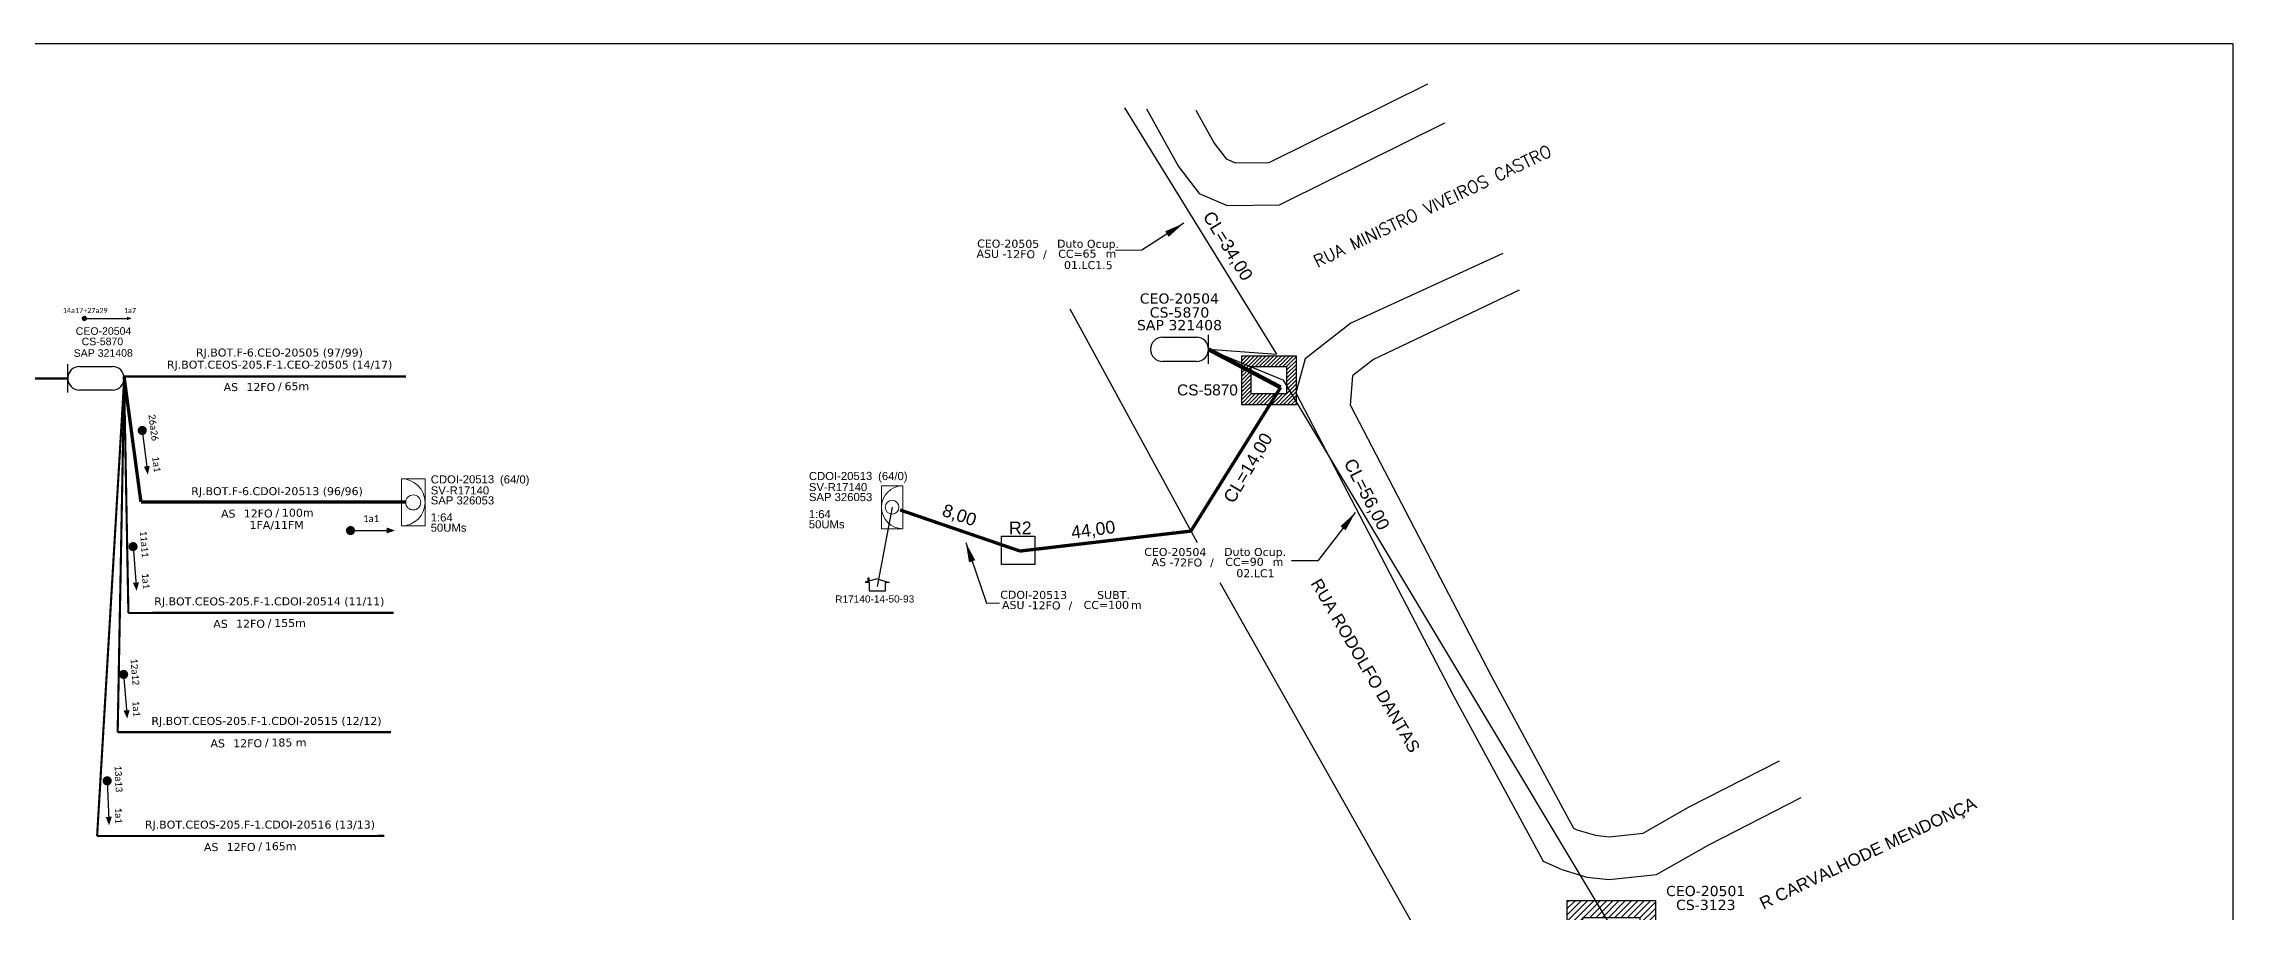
# Model space of a CAD drawing. Extents: x -4 to 837, y 1 to 595.
# Drawn here: x 288 to 837, y 378 to 595 of the extents above; entities that cross this region are included whole.
import ezdxf
from ezdxf.enums import TextEntityAlignment as Align

# ---------------------------------------------------------------- set-up
doc = ezdxf.new("R2010")
doc.units = 0
for name, color, linetype in [('10.0-Cartográfico', 4, 'Continuous'), ('10.1-Caixas Subterrâneas', 5, 'Continuous'), ('20.4-CEOS', 1, 'Continuous'), ('20.5-CEO', 1, 'Continuous'), ('CAP a instalar', 1, 'Continuous'), ('label_cabos', 7, 'Continuous'), ('METRAGEM', 92, 'Continuous'), ('MUB', 251, 'Continuous'), ('SETA', 7, 'Continuous'), ('Surveys Casinhas', 7, 'Continuous')]:
    doc.layers.add(name, color=color, linetype=linetype)
for name, color, linetype, lineweight in [("20.0-LEGENDA DOS CDO'S", 1, 'Continuous', 0), ('20.1-CDO_INTERIOR', 1, 'Continuous', 0), ('40.1-ETIQUETAS', 1, 'Continuous', 20)]:
    doc.layers.add(name, color=color, linetype=linetype, lineweight=lineweight)
doc.layers.add('DROP DE CLIENTE', color=140, linetype='Continuous', plot=False)
doc.styles.add('ARIAL', font='arial.ttf')
doc.styles.add('DIGICADE', font='arial.ttf')
doc.styles.add('ROMANS', font='ROMANS.SHX', dxfattribs={"height": 2.5})
doc.styles.add('siredit', font='verdana.ttf')
doc.linetypes.add('FENCELINE1', pattern='A,0.25,-0.1,[133,ltypeshp.shx,S=0.1,R=0,X=-0.1,Y=0],-0.1,1', length=1.45)
doc.dimstyles.new('CC', dxfattribs={"dimtxt": 0.8, "dimasz": 2, "dimexe": 0.18, "dimexo": 0.0625, "dimgap": 0.09, "dimtad": 0, "dimdec": 0, "dimrnd": 1, "dimzin": 0, "dimdsep": 46, "dimtxsty": 'siredit', "dimblk": 'NONE', "dimcen": 0, "dimse1": 1, "dimse2": 1, "dimsd1": 1, "dimsd2": 1, "dimclrt": 7, "dimadec": 0, "dimazin": 0, "dimtfac": 1, "dimtdec": 0, "dimtofl": 0, "dimtmove": 0, "dimatfit": 3, "dimfxl": 0, "dimtolj": 1, "dimtzin": 0, "dimarcsym": 0})

# ---------------------------------------------------------------- blocks, each defined once
blk = doc.blocks.new('ETIQUETA_RS5F')
at = {"layer": '40.1-ETIQUETAS', "color": 0, "style": 'siredit'}
blk.add_text('/', height=1.5, dxfattribs=at).set_placement((1.58, -1.95), align=Align.MIDDLE_RIGHT)
for tag, p in [('ETIQUETA_R_PRIMARIA', (1.21, 4.1)), ('ETIQUETA_R_SECUNDARIA', (1.21, 2.1)), ('F_ATIVAS/F_MORTAS', (1.14, -4.24))]:
    blk.add_attdef(tag, text='', height=1.5, dxfattribs=at).set_placement(p, align=Align.MIDDLE_CENTER)
for tag, p in [('TIPO_CABO', (-6.58, -2.12)), ('CAP_CABO', (0.4, -2.09))]:
    blk.add_attdef(tag, text='', height=1.5, dxfattribs=at).set_placement(p, align=Align.MIDDLE_RIGHT)
blk.add_attdef('METROS', text='', height=1.5, dxfattribs=at).set_placement((2.14, -1.95), align=Align.MIDDLE_LEFT)
for tag, p in [('FUSÃO_1', (0.85, -8.39)), ('FUSÃO_2', (0.85, -10.6)), ('FUSÃO_3', (0.85, -12.93)), ('FUSÃO_4', (0.85, -15.14)), ('FUSÃO_5', (0.85, -17.16))]:
    blk.add_attdef(tag, text='', height=1.5, dxfattribs=at).set_placement(p, align=Align.CENTER)
blk = doc.blocks.new('*X19')
at = {"color": 0, "linetype": 'Continuous'}
for p, q in [((-1.25, 0.34099), (-0.49099, 1.1)), ((-1.25, 0.517767), (-0.667767, 1.1)), ((-1.25, 0.694544), (-0.844544, 1.1)), ((-1.25, 0.87132), (-1.02132, 1.1)), ((-1.25, 1.048097), (-1.198097, 1.1)), ((-0.789214, 0.625), (-0.314214, 1.1)), ((-0.612437, 0.625), (-0.137437, 1.1)), ((-0.43566, 0.625), (0.03934, 1.1)), ((-0.258883, 0.625), (0.216117, 1.1)), ((-0.082107, 0.625), (0.392893, 1.1)), ((0.09467, 0.625), (0.56967, 1.1)), ((0.271447, 0.625), (0.746447, 1.1)), ((0.448223, 0.625), (0.923223, 1.1)), ((0.625, 0.625), (1.1, 1.1)), ((0.801777, 0.625), (1.25, 1.073223)), ((0.8035, 0.449947), (1.25, 0.896447)), ((0.8035, 0.27317), (1.25, 0.71967)), ((-1.25, 0.164214), (-0.8035, 0.610714)), ((-1.25, -0.012563), (-0.8035, 0.433937)), ((-1.25, -0.18934), (-0.8035, 0.25716)), ((-1.25, -0.366117), (-0.8035, 0.080383)), ((0.8035, 0.096393), (1.25, 0.542893)), ((0.8035, -0.080383), (1.25, 0.366117)), ((0.8035, -0.25716), (1.25, 0.18934)), ((0.8035, -0.433937), (1.25, 0.012563)), ((-1.25, -0.542893), (-0.8035, -0.096393)), ((-1.25, -0.71967), (-0.8035, -0.27317)), ((-1.25, -0.896447), (-0.8035, -0.449947)), ((0.49099, -1.1), (1.25, -0.34099)), ((0.667767, -1.1), (1.25, -0.517767)), ((0.8035, -0.610714), (1.25, -0.164214)), ((-1.25, -1.073223), (-0.801777, -0.625)), ((-1.1, -1.1), (-0.625, -0.625)), ((-0.923223, -1.1), (-0.448223, -0.625)), ((-0.746447, -1.1), (-0.271447, -0.625)), ((-0.56967, -1.1), (-0.09467, -0.625)), ((-0.392893, -1.1), (0.082107, -0.625)), ((-0.216117, -1.1), (0.258883, -0.625)), ((-0.03934, -1.1), (0.43566, -0.625)), ((0.137437, -1.1), (0.612437, -0.625)), ((0.314214, -1.1), (0.789214, -0.625)), ((0.844544, -1.1), (1.25, -0.694544)), ((1.02132, -1.1), (1.25, -0.87132)), ((1.198097, -1.1), (1.25, -1.048097))]:
    blk.add_line(p, q, dxfattribs=at)
blk = doc.blocks.new('MANHOLE_MQ')
at = {"color": 0, "linetype": 'Continuous'}
for p, q in [((0.00000623, 0.00000569), (-0.00000627, 0.00000569)), ((-0.00000627, 0.00000569), (-0.00000627, -0.00000531)), ((-0.00000404, 0.00000331), (0.00000399, 0.00000331)), ((-0.00000404, -0.00000294), (-0.00000404, 0.00000331)), ((0.00000399, 0.00000331), (0.00000399, -0.00000294)), ((0.00000623, -0.00000531), (0.00000623, 0.00000569)), ((0.00000399, -0.00000294), (-0.00000404, -0.00000294)), ((0.00000399, -0.00000294), (0.00000399, -0.00000294)), ((-0.00000627, -0.00000531), (0.00000623, -0.00000531))]:
    blk.add_line(p, q, dxfattribs=at)
at = {"color": 0, "linetype": 'Continuous', "xscale": 5e-06, "yscale": 5e-06, "zscale": 1e-05}
blk.add_blockref('*X19', (-0.00000002, 0.00000019), dxfattribs=at)
blk = doc.blocks.new('Inst CDOI-64')
at = {"layer": '20.1-CDO_INTERIOR', "color": 1, "lineweight": 18}
blk.add_lwpolyline([(-2.12, -2.13), (-2.12, 2.12), (0, 2.12), (0.01, -2.13)], close=True, dxfattribs=at)
blk.add_circle((-1.06, 0), 0.68, dxfattribs=at)
blk.add_arc((0.01, 0), 2.13, 90.0276, 270.0276, dxfattribs=at)
at = {"layer": "20.0-LEGENDA DOS CDO'S"}
for tag, p, style, flags in [('ID_ATIVIDADE', (-9.3, 3.78), 'ARIAL', 3), ('FATOR', (-1.5, 3.78), 'ARIAL', 1), ('QTDE', (-9.18, -3.66), 'DIGICADE', 3)]:
    blk.add_attdef(tag, p, '', height=0.8, rotation=0.118, dxfattribs=dict(at, style=style, flags=flags))
at = {"layer": "20.0-LEGENDA DOS CDO'S", "style": 'ARIAL'}
for tag, p, rotation in [('SURVEY', (-9.3, 1.6), 359.9724), ('FID', (-9.3, 2.69), 0.118), ('SAP', (-9.3, 0.61), 359.9724), ('1:XX', (-9.31, -1.08), 359.9724), ('UMS', (-9.31, -2.09), 359.9724)]:
    blk.add_attdef(tag, p, '', height=0.8, rotation=rotation, dxfattribs=at)
blk.add_attdef('FIBRAS_UTILIZADAS', text='', height=0.8, rotation=359.9724, dxfattribs=at).set_placement((-0.99, 2.69), align=Align.CENTER)
blk = doc.blocks.new('_None')
blk = doc.blocks.new('Inst CB DT OCUP CFOA-SM-ASU-120-S-12')
at = {"layer": 'label_cabos', "color": 0, "style": 'siredit'}
for tag, flags, p in [('ID_ATIVIDADE', 3, (1.31, 2.67)), ('FATOR', 1, (11.56, 2.55))]:
    blk.add_attdef(tag, text='', height=1, rotation=359.69, dxfattribs=dict(at, flags=flags)).set_placement(p, align=Align.MIDDLE_CENTER)
for tag, p in [('TIPO_CABO', (1.26, 0)), ('DESTINO_CABO', (3.13, 1.26)), ('CABO', (4.69, -0.05)), ('/', (7.71, -0.05)), ('LANCE', (10.91, 0)), ('TIPO_CABO', (13.11, 1.24)), ('UND', (15.96, 0)), ('FID', (13.15, -1.41))]:
    blk.add_attdef(tag, text='', height=1, rotation=359.69, dxfattribs=at).set_placement(p, align=Align.MIDDLE_CENTER)
blk.add_attdef('QTDE', (12.43, -0.47), '', height=1, rotation=359.69, dxfattribs=at)
blk = doc.blocks.new('Inst CB DT OCUP CFOA-SM-AS-80-TS-72')
at = {"layer": 'label_cabos', "color": 0, "style": 'siredit'}
for tag, flags, p in [('ID_ATIVIDADE', 3, (1.31, 2.67)), ('FATOR', 1, (11.56, 2.55))]:
    blk.add_attdef(tag, text='', height=1, rotation=359.69, dxfattribs=dict(at, flags=flags)).set_placement(p, align=Align.MIDDLE_CENTER)
for tag, p in [('TIPO_CABO', (1.76, 0)), ('DESTINO_CABO', (3.13, 1.26)), ('CABO', (4.69, -0.05)), ('/', (7.71, -0.05)), ('LANCE', (10.91, 0)), ('TIPO_CABO', (13.11, 1.24)), ('UND', (15.96, 0)), ('FID', (13.15, -1.41))]:
    blk.add_attdef(tag, text='', height=1, rotation=359.69, dxfattribs=at).set_placement(p, align=Align.MIDDLE_CENTER)
blk.add_attdef('QTDE', (12.43, -0.47), '', height=1, rotation=359.69, dxfattribs=at)
blk = doc.blocks.new('SURVEY_SURVEY')
for p, q in [((0, 0.0000127), (-0.0000126, 0.000009)), ((-0.0000126, 0.000009), (-0.0000086, 0.000009)), ((-0.0000086, 0), (-0.0000086, 0.000009)), ((0.0000086, 0), (-0.0000086, 0)), ((0, 0.0000127), (0.0000126, 0.000009)), ((0.0000084, 0.0000132), (0.0000098, 0.0000132)), ((0.0000084, 0.0000103), (0.0000084, 0.0000132)), ((0.0000126, 0.000009), (0.0000086, 0.000009)), ((0.0000086, 0.000009), (0.0000086, 0)), ((0.0000098, 0.0000132), (0.0000098, 0.0000099))]:
    blk.add_line(p, q)

msp = doc.modelspace()

# ---------------------------------------------------------------- linework, layer by layer
for p, q in [((837.17, 595.26), (-3.83, 595.26)), ((837.17, 1.26), (837.17, 595.26))]:
    msp.add_line(p, q)
at = {"color": 7, "const_width": 0.654}
msp.add_lwpolyline([(298.31, 526.38, 1), (298.97, 526.38, 1)], format="xyb", close=True, dxfattribs=at)
at = {"const_width": 1.14}
for points in [[(313.08, 498.85, 1), (313.22, 497.71, 1)], [(313.08, 498.85, 1), (313.22, 497.71, 1)], [(364.78, 473.18, 1), (365.92, 473.18, 1)], [(310.8, 469.72, 1), (310.89, 468.58, 1)], [(310.8, 469.72, 1), (310.89, 468.58, 1)], [(308.44, 437.68, 1), (308.53, 436.54, 1)], [(308.44, 437.68, 1), (308.53, 436.54, 1)], [(304.33, 410.99, 1), (304.38, 409.84, 1)], [(304.33, 410.99, 1), (304.38, 409.84, 1)]]:
    msp.add_lwpolyline(points, format="xyb", close=True, dxfattribs=at)
at = {"color": 5}
msp.add_lwpolyline([(528.5, 471.8), (536.87, 471.8), (536.87, 464.69), (528.5, 464.69)], close=True, dxfattribs=at)
at = {"layer": '10.0-Cartográfico'}
for points in [[(577.2, 578.62), (581.8, 570.37), (584.83, 566.41), (587.15, 565.42), (595.58, 565.5), (635.29, 585.24)], [(564.8, 578.97), (572.86, 564.5), (578.06, 557.7), (585.01, 554.73), (598.14, 554.85), (599.49, 555.53)], [(599.49, 555.53), (639.61, 575.47)], [(654.14, 542.64), (616.05, 525.22), (604.56, 516.23), (602.27, 507.74), (641.74, 431.74), (664.12, 390.46)], [(658.19, 533.5), (621.71, 516.09), (616.56, 512.07)], [(577.62, 470.08), (545.66, 528.74)], [(615.94, 504.56), (616.56, 512.07)], [(615.94, 504.56), (651.17, 436.74), (671.8, 398.59)], [(624.87, 386.34), (583.26, 460.09)], [(671.8, 398.59), (672.71, 398.17), (677.32, 396.78), (680.8, 396.39), (689.27, 397.29), (700.67, 403.79), (723.48, 415.45)], [(664.08, 390.39), (668.93, 388.17), (675.17, 386.29), (680.77, 385.66), (692.61, 386.91), (705.74, 394.4), (728.91, 406.24)], [(647.5, 346.23), (624.87, 386.34)]]:
    msp.add_lwpolyline(points, dxfattribs=at)
at = {"layer": '20.1-CDO_INTERIOR', "lineweight": 18}
msp.add_lwpolyline([(384.02, 474.33), (384.02, 486.15), (378.11, 486.15), (378.11, 474.33)], close=True, dxfattribs=at)
msp.add_circle((381.06, 480.24), 1.89, dxfattribs=at)
msp.add_arc((378.11, 480.24), 5.91, 270, 90, dxfattribs=at)
at = {"layer": '20.4-CEOS', "color": 5}
for p, q in [((294.46, 507.81), (294.46, 514.92)), ((297.41, 514.31), (305.68, 514.31)), ((305.68, 508.42), (297.41, 508.42))]:
    msp.add_line(p, q, dxfattribs=at)
for centre, start, end in [((297.41, 511.37), 90, 270), ((305.68, 511.37), 270, 90)]:
    msp.add_arc(centre, 2.95, start, end, dxfattribs=at)
at = {"layer": '20.5-CEO', "color": 5}
for p, q in [((568.85, 521.66), (577.35, 521.66)), ((577.35, 515.6), (568.85, 515.6))]:
    msp.add_line(p, q, dxfattribs=at)
msp.add_lwpolyline([(580.38, 514.98), (580.38, 522.28)], dxfattribs=at)
for centre, start, end in [((568.85, 518.63), 90, 270), ((577.35, 518.63), 270, 90)]:
    msp.add_arc(centre, 3.03, start, end, dxfattribs=at)
at = {"layer": 'CAP a instalar', "color": 7, "ltscale": 5}
for p, q in [((559.35, 579.18), (597.4, 517.39)), ((580.38, 518.63), (597.4, 517.39)), ((580.38, 518.63), (599.15, 510.93)), ((683.26, 370.52), (599.15, 510.93))]:
    msp.add_line(p, q, dxfattribs=at)
at = {"layer": 'CAP a instalar', "ltscale": 5, "const_width": 1.05}
for points in [[(580.38, 518.63), (598.44, 509.09)], [(595.73, 510.81), (595.73, 510.81)]]:
    msp.add_lwpolyline(points, dxfattribs=at)
at = {"layer": 'CAP a instalar', "color": 7, "ltscale": 5.3, "const_width": 0.534}
for points in [[(192.53, 511.32), (294.46, 511.32)], [(308.59, 511.8), (379.28, 511.8)]]:
    msp.add_lwpolyline(points, dxfattribs=at)
at = {"layer": 'CAP a instalar', "color": 8, "ltscale": 5.3, "const_width": 0.534}
for points in [[(308.63, 511.3), (301.84, 396.6)], [(308.63, 511.3), (306.99, 422.61)], [(308.59, 511.8), (309.68, 452.53)], [(309.68, 452.53), (376.17, 452.56)], [(306.99, 422.61), (375.46, 422.62)], [(301.84, 396.6), (373.83, 396.61)]]:
    msp.add_lwpolyline(points, dxfattribs=at)
at = {"layer": 'CAP a instalar', "linetype": 'FENCELINE1', "ltscale": 8, "const_width": 0.827}
for points in [[(312.81, 480.37), (308.59, 511.8)], [(598.44, 509.09), (575.95, 473.05)], [(312.81, 480.37), (379.26, 480.37)], [(312.81, 480.37), (379.26, 480.37)], [(533.12, 468.04), (503.06, 478.35)], [(533.12, 468.04), (575.95, 473.05)]]:
    msp.add_lwpolyline(points, dxfattribs=at)
at = {"layer": 'CAP a instalar', "color": 251, "ltscale": 5, "const_width": 0.884}
msp.add_lwpolyline([(522.96, 507.77), (522.96, 507.77)], dxfattribs=at)
at = {"layer": 'DROP DE CLIENTE'}
msp.add_lwpolyline([(501.08, 479.03), (497.35, 459.15)], dxfattribs=at)
at = {"layer": 'SETA', "color": 7}
msp.add_lwpolyline([(298.64, 526.38), (309.96, 526.38)], dxfattribs=at)
at = {"layer": 'SETA'}
for points in [[(313.15, 498.28), (314.36, 488.52)], [(313.15, 498.28), (314.36, 488.52)], [(365.35, 473.18), (375.19, 473.18)], [(310.84, 469.15), (311.62, 459.35)], [(310.84, 469.15), (311.62, 459.35)], [(308.49, 437.11), (309.27, 427.31)], [(308.49, 437.11), (309.27, 427.31)], [(304.36, 410.41), (304.77, 400.59)], [(304.36, 410.41), (304.77, 400.59)]]:
    msp.add_lwpolyline(points, dxfattribs=at)
at = {"layer": 'SETA', "color": 7}
msp.add_solid([(309.33, 526.82), (310.53, 526.39), (309.34, 525.95)], dxfattribs=at)
at = {"layer": 'SETA'}
for points in [[(315.04, 489.4), (314.54, 487.23), (313.53, 489.21)], [(315.04, 489.4), (314.54, 487.23), (313.53, 489.21)], [(374.4, 473.96), (376.49, 473.2), (374.4, 472.44)], [(312.33, 460.19), (311.74, 458.04), (310.81, 460.07)], [(312.33, 460.19), (311.74, 458.04), (310.81, 460.07)], [(309.98, 428.16), (309.39, 426.01), (308.46, 428.04)], [(309.98, 428.16), (309.39, 426.01), (308.46, 428.04)], [(305.51, 401.41), (304.84, 399.28), (303.99, 401.35)], [(305.51, 401.41), (304.84, 399.28), (303.99, 401.35)]]:
    msp.add_solid(points, dxfattribs=at)

# ---------------------------------------------------------------- block references
at = {"color": 0, "lineweight": 0, "xscale": 2.530873054080595, "yscale": 2.530873054080595, "zscale": 2.530873054080595}
msp.add_blockref('Inst CDOI-64', (503.76, 479.03), dxfattribs=at).add_auto_attribs({'FIBRAS_UTILIZADAS': '(64/0)', 'SURVEY': 'SV-R17140', 'SAP': 'SAP 326053', '1:XX': '1:64', 'UMS': '50UMs', 'FID': 'CDOI-20513'})
at = {"layer": '10.1-Caixas Subterrâneas', "color": 30, "rotation": 180.0000000000633}
for p, xscale, yscale, zscale in [((595.48, 511.09), 1103774.857434326, 1103774.857434326, 1103774.857434326), ((681.27, 370.88), 1779789.15260531, 1779789.15260531, 1779789.15260531)]:
    msp.add_blockref('MANHOLE_MQ', p, dxfattribs=dict(at, xscale=xscale, yscale=yscale, zscale=zscale))
at = {"layer": '40.1-ETIQUETAS', "color": 7}
ref = msp.add_blockref('ETIQUETA_RS5F', (346, 511.98), dxfattribs=dict(at, xscale=1.334347780971457, yscale=1.334347780971457, zscale=1.334347780971457))
ref.add_attrib('ETIQUETA_R_PRIMARIA', 'RJ.BOT.F-6.CEO-20505 (97/99)', dxfattribs={"color": 0, "height": 2.0015, "style": 'siredit'}).set_placement((347.53, 517.82), align=Align.MIDDLE_CENTER)
ref.add_attrib('ETIQUETA_R_SECUNDARIA', 'RJ.BOT.CEOS-205.F-1.CEO-20505 (14/17)', dxfattribs={"color": 0, "height": 2.0015, "style": 'siredit'}).set_placement((347.58, 514.79), align=Align.MIDDLE_CENTER)
ref.add_attrib('TIPO_CABO', 'AS', dxfattribs={"color": 0, "height": 2.002, "style": 'siredit'}).set_placement((337.17, 509.16), align=Align.MIDDLE_RIGHT)
ref.add_attrib('CAP_CABO', '12FO', dxfattribs={"color": 0, "height": 2.002, "style": 'siredit'}).set_placement((346.49, 509.19), align=Align.MIDDLE_RIGHT)
ref.add_attrib('METROS', '65m', dxfattribs={"color": 0, "height": 2.002, "style": 'siredit'}).set_placement((348.81, 509.37), align=Align.MIDDLE_LEFT)
at = {"layer": 'CAP a instalar', "color": 1, "linetype": 'FENCELINE1', "ltscale": 5.3}
ref = msp.add_blockref('ETIQUETA_RS5F', (345.34, 480.26), dxfattribs=dict(at, xscale=1.334347780972497, yscale=1.334347780972497, zscale=1.334347780972497))
ref.add_attrib('ETIQUETA_R_SECUNDARIA', 'RJ.BOT.F-6.CDOI-20513 (96/96)', dxfattribs={"layer": '40.1-ETIQUETAS', "color": 0, "height": 2.0015, "style": 'siredit'}).set_placement((346.92, 483.06), align=Align.MIDDLE_CENTER)
ref.add_attrib('TIPO_CABO', 'AS', dxfattribs={"layer": '40.1-ETIQUETAS', "color": 0, "height": 2.002, "style": 'siredit'}).set_placement((336.52, 477.43), align=Align.MIDDLE_RIGHT)
ref.add_attrib('CAP_CABO', '12FO', dxfattribs={"layer": '40.1-ETIQUETAS', "color": 0, "height": 2.002, "style": 'siredit'}).set_placement((345.83, 477.46), align=Align.MIDDLE_RIGHT)
ref.add_attrib('METROS', '100m', dxfattribs={"layer": '40.1-ETIQUETAS', "color": 0, "height": 2.002, "style": 'siredit'}).set_placement((348.16, 477.65), align=Align.MIDDLE_LEFT)
ref.add_attrib('F_ATIVAS/F_MORTAS', '1FA/11FM', dxfattribs={"layer": '40.1-ETIQUETAS', "color": 0, "height": 2.002, "style": 'siredit'}).set_placement((346.83, 474.59), align=Align.MIDDLE_CENTER)
at = {"layer": 'CAP a instalar', "color": 8, "linetype": 'FENCELINE1', "ltscale": 5.3}
ref = msp.add_blockref('ETIQUETA_RS5F', (343.41, 452.61), dxfattribs=dict(at, xscale=1.334347780962758, yscale=1.334347780962758, zscale=1.334347780962758))
ref.add_attrib('ETIQUETA_R_SECUNDARIA', 'RJ.BOT.CEOS-205.F-1.CDOI-20514 (11/11)', dxfattribs={"layer": '40.1-ETIQUETAS', "color": 0, "height": 2.0015, "style": 'siredit'}).set_placement((344.99, 455.42), align=Align.MIDDLE_CENTER)
ref.add_attrib('TIPO_CABO', 'AS', dxfattribs={"layer": '40.1-ETIQUETAS', "color": 0, "height": 2.002, "style": 'siredit'}).set_placement((334.58, 449.79), align=Align.MIDDLE_RIGHT)
ref.add_attrib('CAP_CABO', '12FO', dxfattribs={"layer": '40.1-ETIQUETAS', "color": 0, "height": 2.002, "style": 'siredit'}).set_placement((343.9, 449.82), align=Align.MIDDLE_RIGHT)
ref.add_attrib('METROS', '155m ', dxfattribs={"layer": '40.1-ETIQUETAS', "color": 0, "height": 2.002, "style": 'siredit'}).set_placement((346.22, 450), align=Align.MIDDLE_LEFT)
ref = msp.add_blockref('ETIQUETA_RS5F', (342.7, 422.64), dxfattribs=dict(at, xscale=1.334347780962758, yscale=1.334347780962758, zscale=1.334347780962758))
ref.add_attrib('ETIQUETA_R_SECUNDARIA', 'RJ.BOT.CEOS-205.F-1.CDOI-20515 (12/12)', dxfattribs={"layer": '40.1-ETIQUETAS', "color": 0, "height": 2.0015, "style": 'siredit'}).set_placement((344.28, 425.44), align=Align.MIDDLE_CENTER)
ref.add_attrib('TIPO_CABO', 'AS', dxfattribs={"layer": '40.1-ETIQUETAS', "color": 0, "height": 2.002, "style": 'siredit'}).set_placement((333.87, 419.81), align=Align.MIDDLE_RIGHT)
ref.add_attrib('CAP_CABO', '12FO', dxfattribs={"layer": '40.1-ETIQUETAS', "color": 0, "height": 2.002, "style": 'siredit'}).set_placement((343.19, 419.84), align=Align.MIDDLE_RIGHT)
ref.add_attrib('METROS', '185 m', dxfattribs={"layer": '40.1-ETIQUETAS', "color": 0, "height": 2.002, "style": 'siredit'}).set_placement((345.52, 420.03), align=Align.MIDDLE_LEFT)
ref = msp.add_blockref('ETIQUETA_RS5F', (341.06, 396.63), dxfattribs=dict(at, xscale=1.334347780962758, yscale=1.334347780962758, zscale=1.334347780962758))
ref.add_attrib('ETIQUETA_R_SECUNDARIA', 'RJ.BOT.CEOS-205.F-1.CDOI-20516 (13/13)', dxfattribs={"layer": '40.1-ETIQUETAS', "color": 0, "height": 2.0015, "style": 'siredit'}).set_placement((342.64, 399.44), align=Align.MIDDLE_CENTER)
ref.add_attrib('TIPO_CABO', 'AS', dxfattribs={"layer": '40.1-ETIQUETAS', "color": 0, "height": 2.002, "style": 'siredit'}).set_placement((332.23, 393.81), align=Align.MIDDLE_RIGHT)
ref.add_attrib('CAP_CABO', '12FO', dxfattribs={"layer": '40.1-ETIQUETAS', "color": 0, "height": 2.002, "style": 'siredit'}).set_placement((341.55, 393.84), align=Align.MIDDLE_RIGHT)
ref.add_attrib('METROS', '165m ', dxfattribs={"layer": '40.1-ETIQUETAS', "color": 0, "height": 2.002, "style": 'siredit'}).set_placement((343.88, 394.02), align=Align.MIDDLE_LEFT)
at = {"layer": 'label_cabos', "color": 0, "lineweight": 0}
ref = msp.add_blockref('Inst CB DT OCUP CFOA-SM-ASU-120-S-12', (523.89, 542.59), dxfattribs=dict(at, xscale=2.00513021545382, yscale=2.00513021545382, zscale=2.594893748468947))
ref.add_attrib('DESTINO_CABO', 'CEO-20505', dxfattribs={"color": 0, "height": 2.005, "rotation": 359.69, "style": 'siredit'}).set_placement((530.17, 545.12), align=Align.MIDDLE_CENTER)
ref.add_attrib('CABO', '12FO', dxfattribs={"color": 0, "height": 2.005, "rotation": 359.69, "style": 'siredit'}).set_placement((533.29, 542.49), align=Align.MIDDLE_CENTER)
ref.add_attrib('TIPO_CABO', 'Duto Ocup.', dxfattribs={"color": 0, "height": 2.005, "rotation": 359.69, "style": 'siredit'}).set_placement((550.17, 545.09), align=Align.MIDDLE_CENTER)
ref.add_attrib('/', '/', dxfattribs={"color": 0, "height": 2.01, "rotation": 359.69, "style": 'siredit'}).set_placement((539.36, 542.49), align=Align.MIDDLE_CENTER)
ref.add_attrib('TIPO_CABO', 'ASU - ', dxfattribs={"color": 0, "height": 2.005, "rotation": 359.69, "style": 'siredit'}).set_placement((526.42, 542.58), align=Align.MIDDLE_CENTER)
ref.add_attrib('FID', '01.LC1.5', dxfattribs={"color": 0, "height": 2.005, "rotation": 359.69, "style": 'siredit'}).set_placement((550.25, 539.76), align=Align.MIDDLE_CENTER)
ref.add_attrib('LANCE', 'CC=', dxfattribs={"color": 0, "height": 2.005, "rotation": 359.69, "style": 'siredit'}).set_placement((545.77, 542.59), align=Align.MIDDLE_CENTER)
ref.add_attrib('QTDE', '65', (548.81, 541.64), dxfattribs={"color": 0, "height": 2.005, "rotation": 359.69, "style": 'siredit'})
ref.add_attrib('UND', 'm', dxfattribs={"color": 0, "height": 2.01, "rotation": 359.69, "style": 'siredit'}).set_placement((555.9, 542.59), align=Align.MIDDLE_CENTER)
at = {"layer": 'label_cabos'}
ref = msp.add_blockref('Inst CB DT OCUP CFOA-SM-AS-80-TS-72', (565.77, 465.26), dxfattribs=dict(at, xscale=2.005130215453821, yscale=2.005130215453821, zscale=7.367430090486922, rotation=0.1315642785740554))
ref.add_attrib('DESTINO_CABO', 'CEO-20504', dxfattribs={"color": 0, "height": 2.005, "rotation": 359.8216, "style": 'siredit'}).set_placement((572.04, 467.8), align=Align.MIDDLE_CENTER)
ref.add_attrib('CABO', '72FO', dxfattribs={"color": 0, "height": 2.005, "rotation": 359.8216, "style": 'siredit'}).set_placement((575.16, 465.17), align=Align.MIDDLE_CENTER)
ref.add_attrib('TIPO_CABO', 'Duto Ocup.', dxfattribs={"color": 0, "height": 2.005, "rotation": 359.8216, "style": 'siredit'}).set_placement((592.04, 467.81), align=Align.MIDDLE_CENTER)
ref.add_attrib('/', '/', dxfattribs={"color": 0, "height": 2.01, "rotation": 359.8216, "style": 'siredit'}).set_placement((581.23, 465.19), align=Align.MIDDLE_CENTER)
ref.add_attrib('TIPO_CABO', 'AS - ', dxfattribs={"color": 0, "height": 2.005, "rotation": 359.8216, "style": 'siredit'}).set_placement((569.3, 465.26), align=Align.MIDDLE_CENTER)
ref.add_attrib('FID', '02.LC1', dxfattribs={"color": 0, "height": 2.005, "rotation": 359.8216, "style": 'siredit'}).set_placement((592.13, 462.48), align=Align.MIDDLE_CENTER)
ref.add_attrib('LANCE', 'CC=', dxfattribs={"color": 0, "height": 2.005, "rotation": 359.8216, "style": 'siredit'}).set_placement((587.64, 465.31), align=Align.MIDDLE_CENTER)
ref.add_attrib('QTDE', '90', (590.69, 464.36), dxfattribs={"color": 0, "height": 2.005, "rotation": 359.8216, "style": 'siredit'})
ref.add_attrib('UND', 'm', dxfattribs={"color": 0, "height": 2.01, "rotation": 359.8216, "style": 'siredit'}).set_placement((597.78, 465.33), align=Align.MIDDLE_CENTER)
at = {"layer": 'label_cabos', "color": 0, "lineweight": 0}
ref = msp.add_blockref('Inst CB DT OCUP CFOA-SM-ASU-120-S-12', (530.27, 454.52), dxfattribs=dict(at, xscale=2.00513021545382, yscale=2.00513021545382, zscale=2.00513021545382))
ref.add_attrib('DESTINO_CABO', 'CDOI-20513', dxfattribs={"color": 0, "height": 2.005, "rotation": 359.69, "style": 'siredit'}).set_placement((536.55, 457.05), align=Align.MIDDLE_CENTER)
ref.add_attrib('CABO', '12FO', dxfattribs={"color": 0, "height": 2.005, "rotation": 359.69, "style": 'siredit'}).set_placement((539.67, 454.41), align=Align.MIDDLE_CENTER)
ref.add_attrib('TIPO_CABO', 'SUBT.', dxfattribs={"color": 0, "height": 2.005, "rotation": 359.69, "style": 'siredit'}).set_placement((556.55, 457.01), align=Align.MIDDLE_CENTER)
ref.add_attrib('/', '/', dxfattribs={"color": 0, "height": 2.01, "rotation": 359.69, "style": 'siredit'}).set_placement((545.74, 454.41), align=Align.MIDDLE_CENTER)
ref.add_attrib('TIPO_CABO', 'ASU - ', dxfattribs={"color": 0, "height": 2.005, "rotation": 359.69, "style": 'siredit'}).set_placement((532.8, 454.51), align=Align.MIDDLE_CENTER)
ref.add_attrib('LANCE', 'CC=', dxfattribs={"color": 0, "height": 2.005, "rotation": 359.69, "style": 'siredit'}).set_placement((552.14, 454.52), align=Align.MIDDLE_CENTER)
ref.add_attrib('QTDE', '100', (555.19, 453.56), dxfattribs={"color": 0, "height": 2.005, "rotation": 359.69, "style": 'siredit'})
ref.add_attrib('UND', 'm', dxfattribs={"color": 0, "height": 2.01, "rotation": 359.69, "style": 'siredit'}).set_placement((562.28, 454.52), align=Align.MIDDLE_CENTER)
at = {"layer": 'Surveys Casinhas', "xscale": -238948.2984149309, "yscale": 238948.2984149353, "zscale": 238948.2984149352, "rotation": 359.8618444730036}
msp.add_blockref('SURVEY_SURVEY', (497.34, 458.05), dxfattribs=at)

# ---------------------------------------------------------------- texts
at = {"color": 5, "char_height": 1.3082, "width": 96.5774, "attachment_point": 5, "rotation": 359.9166}
for s, insert in [('{\\fCalibri|b0|i0|c0|p34;\\C256;14a17+27a29}', (298.85, 528.36)), ('{\\fCalibri|b0|i0|c0|p34;\\C256;1a7}', (310.09, 528.36))]:
    msp.add_mtext(s, dxfattribs=dict(at, insert=insert))
at = {"char_height": 1.716, "width": 29.0102, "attachment_point": 5}
for s, insert, rotation in [('{\\fCalibri|b0|i0|c0|p34;\\C7;26a26}', (315.96, 499.02), 277.1136), ('{\\fCalibri|b0|i0|c0|p34;\\C7;1a1}', (316.72, 489.8), 277.1136), ('{\\fCalibri|b0|i0|c0|p34;\\C7;11a11}', (313.68, 469.77), 274.5464), ('{\\fCalibri|b0|i0|c0|p34;\\C7;1a1}', (314.04, 460.51), 274.5464), ('{\\fCalibri|b0|i0|c0|p34;\\C7;12a12}', (311.33, 437.73), 274.5464), ('{\\fCalibri|b0|i0|c0|p34;\\C7;1a1}', (311.68, 428.48), 274.5464), ('{\\fCalibri|b0|i0|c0|p34;\\C7;13a13}', (307.22, 410.92), 272.3975), ('{\\fCalibri|b0|i0|c0|p34;\\C7;1a1}', (307.22, 401.67), 272.3975)]:
    msp.add_mtext(s, dxfattribs=dict(at, insert=insert, rotation=rotation))
at = {"insert": (370.49, 476.19), "char_height": 1.716, "width": 29.0102, "attachment_point": 5}
msp.add_mtext('{\\fCalibri|b0|i0|c0|p34;\\C7;1a1}', dxfattribs=at)
at = {"layer": '10.1-Caixas Subterrâneas', "color": 30, "style": 'ARIAL'}
msp.add_text('CS-5870', height=2.761, dxfattribs=at).set_placement((572.5, 507.07))
at = {"layer": "20.0-LEGENDA DOS CDO'S", "color": 5, "style": 'ARIAL'}
for s, p in [('CEO-20504', (296.48, 522.26)), ('CS-5870', (297.96, 519.65)), ('SAP 321408', (295.97, 516.75))]:
    msp.add_text(s, height=1.89, rotation=0.118, dxfattribs=at).set_placement(p)
at = {"layer": "20.0-LEGENDA DOS CDO'S", "color": 1, "style": 'ARIAL'}
for s, rotation, p in [('SV-R17140', 359.9724, (385.46, 482.24)), ('CDOI-20513', 0.118, (385.46, 485)), ('SAP 326053', 359.9724, (385.46, 479.74)), ('1:64', 359.9724, (385.44, 475.46)), ('50UMs', 359.9724, (385.44, 472.89))]:
    msp.add_text(s, height=2.025, rotation=rotation, dxfattribs=at).set_placement(p)
msp.add_text('(64/0)', height=2.025, rotation=359.9724, dxfattribs=at).set_placement((406.49, 484.99), align=Align.CENTER)
at = {"layer": "20.0-LEGENDA DOS CDO'S", "color": 7, "style": 'ARIAL'}
msp.add_text('R17140-14-50-93', height=1.8097, rotation=0.118, dxfattribs=at).set_placement((486.81, 455.1))
at = {"layer": '20.4-CEOS', "color": 5, "style": 'siredit'}
msp.add_text('CEO-20504', height=2.555, dxfattribs=at).set_placement((573.07, 532.65), align=Align.TOP_CENTER)
at = {"layer": '20.4-CEOS', "color": 7, "style": 'siredit'}
msp.add_text('CEO-20501', height=2.555, dxfattribs=at).set_placement((704.97, 384.07), align=Align.TOP_CENTER)
at = {"layer": '20.5-CEO', "color": 5, "style": 'siredit'}
for s, p in [('CS-5870', (573.1, 529.17)), ('SAP 321408', (573.1, 525.99))]:
    msp.add_text(s, height=2.566, dxfattribs=at).set_placement(p, align=Align.TOP_CENTER)
at = {"layer": '20.5-CEO', "color": 7, "style": 'siredit'}
msp.add_text('CS-3123', height=2.566, dxfattribs=at).set_placement((705, 380.59), align=Align.TOP_CENTER)
at = {"layer": 'METRAGEM', "style": 'ARIAL'}
for tag, rotation, p in [('CL=34,00', 301.6243, (583.91, 543.74)), ('CL=14,00', 59.2712, (591.59, 488.09)), ('CL=56,00', 297.3943, (618.65, 481.57)), ('8,00', 341.3072, (517.45, 475.58)), ('R2', 0.1685, (533.2, 472.26)), ('44,00', 7.55, (551.67, 471.87))]:
    msp.add_attdef(tag, text='(XX/YY)', height=3.182, rotation=rotation, dxfattribs=at).set_placement(p, align=Align.CENTER)
at = {"layer": 'MUB', "color": 5, "style": 'ARIAL'}
for s, rotation, p in [('RUA RODOLFO DANTAS', 300.361, (605.87, 459.97)), ('R CARVALHODE MENDONÇA', 25.4736, (719.4, 378.13))]:
    msp.add_text(s, height=3.0435, rotation=rotation, dxfattribs=at).set_placement(p)
at = {"layer": 'MUB', "color": 5, "insert": (606.29, 541.85), "char_height": 3.0435, "width": 93.4719, "attachment_point": 1, "rotation": 25.4736, "style": 'ROMANS'}
msp.add_mtext('RUA MINISTRO VIVEIROS CASTRO', dxfattribs=at)

# ---------------------------------------------------------------- leaders
at = {"layer": 'label_cabos'}
for points in [[(574.15, 550.24), (563.63, 543.46), (557.02, 543.44)], [(617.16, 477.69), (607.75, 465.61), (601.14, 465.59)], [(519.52, 470.21), (524.69, 454.98), (527.97, 455.04)]]:
    msp.add_leader(points, dimstyle='CC', override={"dimasz": 5}, dxfattribs=at)

doc.saveas('drawing.dxf')
